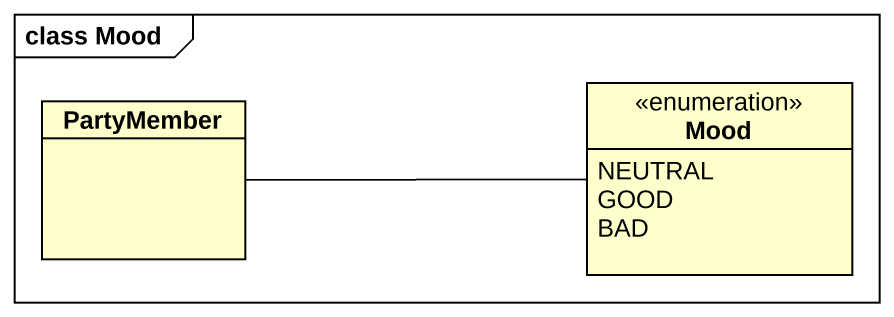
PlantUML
@startuml
mainframe class Mood
hide circle
hide empty members
class PartyMember
enum Mood {
  NEUTRAL
  GOOD
  BAD
}
PartyMember -right- Mood
@enduml
